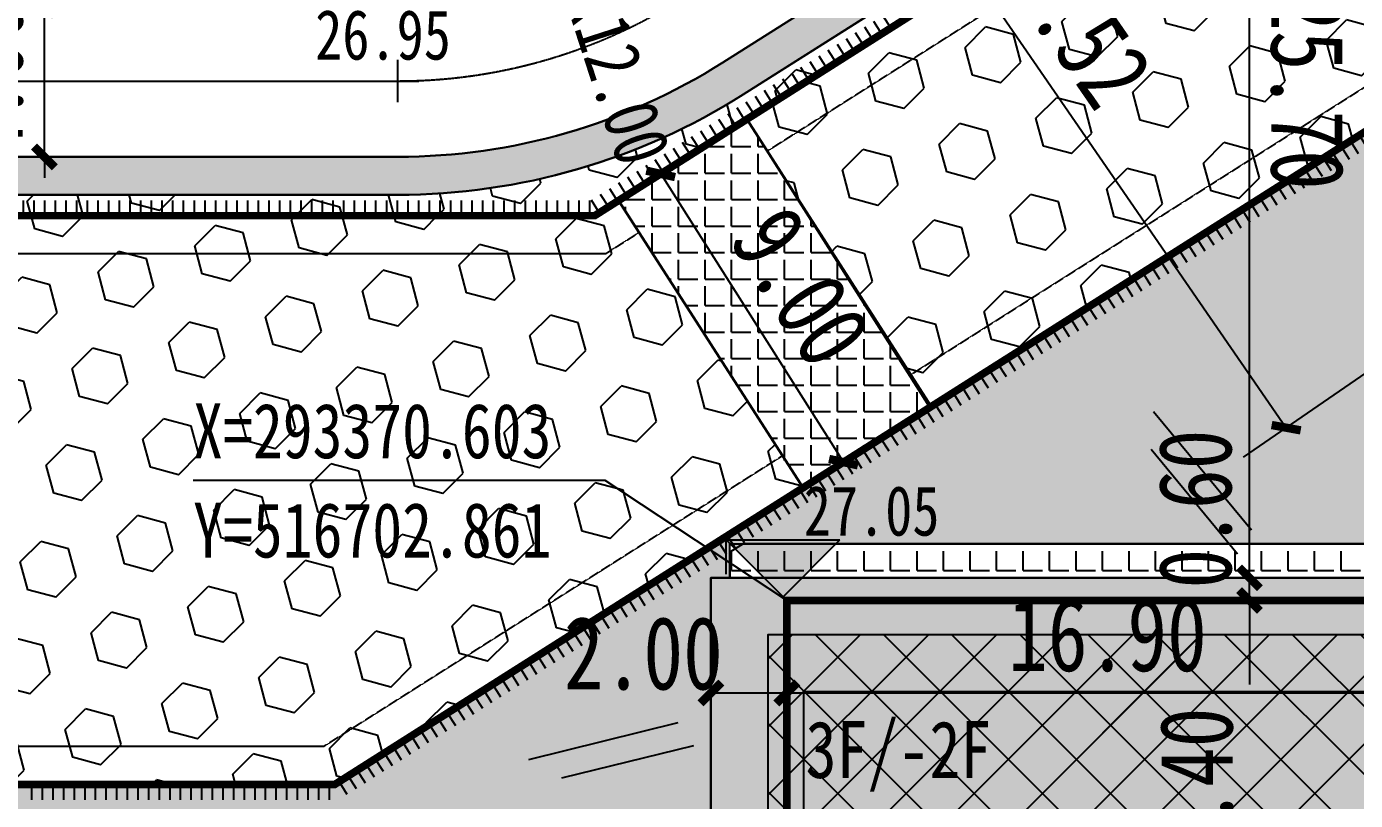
# Model space of a CAD drawing. Extents: x 1977 to 1034874806, y 3985 to 587211952.
# Drawn here: x 516682826 to 516717847, y 293365334 to 293385739 of the extents above; entities that cross this region are included whole.
import ezdxf

# ---------------------------------------------------------------- set-up
doc = ezdxf.new("R2010")
doc.units = 0
doc.header["$LTSCALE"] = 10
doc.header["$MEASUREMENT"] = 0
doc.linetypes.add('ACAD_ISO04W100', pattern=[30, 24, -3, 0, -3])
doc.linetypes.add('DASH', pattern=[0.35, 0.25, -0.1])
for name, color, linetype in [('01-标注_尺寸', 3, 'Continuous'), ('02-TEXT_房间', 7, 'Continuous'), ('05-填充_第4批规证建筑', 252, 'Continuous'), ('DIM_ELEV', 3, 'Continuous'), ('DIM_SYMB', 3, 'Continuous'), ('M-建筑 地下商业', 60, 'Continuous'), ('M-建筑 地下室轮廓', 120, 'DASH'), ('M-建筑 坐标', 3, 'Continuous'), ('M-建筑 轮廓_细线', 51, 'Continuous'), ('M-建筑 雨棚', 140, 'DASH'), ('M-建筑 首层轮廓', 4, 'Continuous'), ('M-绿化 填充 0.2屋顶', 97, 'Continuous'), ('M-绿化 填充 0.2覆土', 97, 'Continuous'), ('M-绿化 首层轮廓', 197, 'Continuous'), ('M-道路 边线', 2, 'Continuous'), ('PUB_TEXT', 7, 'Continuous'), ('SPACE', 7, 'Continuous'), ('SPACE_HATCH', 8, 'Continuous'), ('竖向', 3, 'Continuous'), ('透水铺装', 32, 'Continuous'), ('道路中心线', 1, 'Continuous')]:
    doc.layers.add(name, color=color, linetype=linetype)
doc.layers.add('M-场地 下沉小院', color=247, linetype='Continuous', lineweight=35)
doc.styles.get("Standard").update_dxf_attribs({"font": 'simhei.ttf', "width": 0.8})
doc.styles.add('黑体', font='simhei.ttf', dxfattribs={"width": 0.8})
doc.styles.add('黑体_T3', font='simhei.ttf', dxfattribs={"width": 0.8})
doc.dimstyles.new('_TCH_ARCH&&550', dxfattribs={"dimtxt": 1925, "dimasz": 550, "dimexe": 1375, "dimexo": 0, "dimgap": 550, "dimtad": 1, "dimlfac": 0.001, "dimzin": 0, "dimdsep": 46, "dimtxsty": '黑体_T3', "dimblk": 'ARCHTICK', "dimcen": 0.09, "dimclrt": 7, "dimazin": 2, "dimtfac": 1, "dimtix": 1, "dimtmove": 2, "dimatfit": 3, "dimfxl": 0, "dimtolj": 1, "dimtzin": 0, "dimarcsym": 0})
pattern_1 = [(45, (517055335.4, 293344865.8), (-933.2554, 933.2554), [762, -1524]), (165, (517055335.4, 293344865.8), (-341.595, -1274.8505), [762, -1524]), (105, (517055874.3, 293345404.6), (-1274.8505, -341.595), [762, -1524])]
pattern_2 = [(0, (0, 0), (0, 698.5), [508, -190.5]), (90, (0, 0), (-698.5, 4e-14), [508, -190.5])]

# ---------------------------------------------------------------- blocks, each defined once
blk = doc.blocks.new('A$C78841554')
at = {"layer": '05-填充_第4批规证建筑', "ltscale": 0.02}
h = blk.add_hatch(color=252, dxfattribs=at)
h.dxf.hatch_style = 1
h.paths.add_polyline_path([(516700861, 293371202), (516700861, 293353003), (516702461, 293353003), (516702461, 293348803), (516716261, 293348803), (516716261, 293347303), (516730261, 293347303), (516730261, 293357803), (516746361, 293357803), (516746361, 293361803), (516765261, 293361803), (516765261, 293377203), (516763861, 293377203), (516763861, 293385703), (516742861, 293385703), (516742861, 293384403), (516735861, 293384403), (516735861, 293375203), (516719761, 293375203), (516719761, 293371202)])
at = {"layer": 'M-绿化 填充 0.2屋顶'}
h = blk.add_hatch(dxfattribs=at)
h.set_pattern_fill('ANSI37', color=256, scale=800)
h.set_pattern_definition([(45, (517055335.4, 293344865.8), (-898.0256, 898.0256), []), (135, (517055335.4, 293344865.8), (-898.0256, -898.0256), [])])
h.paths.add_polyline_path([(516719761, 293367853), (516718261, 293367853), (516718261, 293369702), (516702361, 293369702), (516702361, 293354503), (516703761, 293354503), (516703761, 293350103), (516717761, 293350103), (516717761, 293348803), (516728761, 293348803), (516728761, 293356303), (516727411, 293356303), (516727411, 293357803), (516719761, 293357803), (516719761, 293356804), (516712261, 293356804), (516712261, 293363004), (516719761, 293363004)])
at = {"layer": 'M-建筑 轮廓_细线'}
blk.add_lwpolyline([(516700861, 293371202), (516700861, 293353003), (516702461, 293353003), (516702461, 293348803), (516716261, 293348803), (516716261, 293347303), (516730261, 293347303), (516730261, 293357803), (516746361, 293357803), (516746361, 293361803), (516765261, 293361803), (516765261, 293377203), (516763861, 293377203), (516763861, 293385703), (516742861, 293385703), (516742861, 293384403), (516735861, 293384403), (516735861, 293375203), (516719761, 293375203), (516719761, 293371202)], close=True, dxfattribs=at)
at = {"layer": 'M-建筑 首层轮廓', "const_width": 200}
blk.add_lwpolyline([(516702861, 293349203), (516729661, 293349203), (516729661, 293357803), (516746361, 293357803), (516746361, 293362403), (516763261, 293362403), (516763261, 293383803), (516736461, 293383803), (516736461, 293375203), (516719761, 293375203), (516719761, 293370603), (516702861, 293370603)], close=True, dxfattribs=at)
blk = doc.blocks.new('_ArchTick')
at = {"color": 0, "linetype": 'ByBlock', "const_width": 0.4}
blk.add_lwpolyline([(-0.5, -0.5), (0.5, 0.5)], dxfattribs=at)
blk = doc.blocks.new('*D229')
at = {"layer": '01-标注_尺寸', "color": 0, "lineweight": -2, "transparency": 16777216}
for p, q in [((516708461, 293400953), (516717850, 293404764)), ((516716576, 293404247), (516726446, 293379927)), ((516718331, 293376633), (516727720, 293380444))]:
    blk.add_line(p, q, dxfattribs=at)
at = {"layer": 'Defpoints', "color": 0, "transparency": 16777216}
for p in [(516708461, 293400953), (516726446, 293379927), (516718331, 293376633)]:
    blk.add_point(p, dxfattribs=at)
at = {"layer": '01-标注_尺寸', "color": 0, "lineweight": -2, "transparency": 16777216, "xscale": 550, "yscale": 550, "zscale": 550}
for p, rotation in [((516716576, 293404247), 112.0892482712103), ((516726446, 293379927), 292.0892482712103)]:
    blk.add_blockref('_ArchTick', p, dxfattribs=dict(at, rotation=rotation))
at = {"layer": '01-标注_尺寸', "color": 7, "transparency": 16777216, "insert": (516722912, 293392656), "char_height": 1925, "attachment_point": 5, "rotation": 292.0892, "style": '黑体_T3'}
blk.add_mtext('\\A1;26.25', dxfattribs=at)
blk = doc.blocks.new('*D230')
at = {"layer": '01-标注_尺寸', "color": 0, "lineweight": -2, "transparency": 16777216}
for p, q in [((516704361, 293396903), (516700989, 293394583)), ((516702122, 293395362), (516716022, 293375162)), ((516718261, 293376703), (516714889, 293374383))]:
    blk.add_line(p, q, dxfattribs=at)
at = {"layer": 'Defpoints', "color": 0, "transparency": 16777216}
for p in [(516704361, 293396903), (516718261, 293376703), (516716022, 293375162)]:
    blk.add_point(p, dxfattribs=at)
at = {"layer": '01-标注_尺寸', "color": 0, "lineweight": -2, "transparency": 16777216, "xscale": 550, "yscale": 550, "zscale": 550}
for p, rotation in [((516702122, 293395362), 124.5325905010804), ((516716022, 293375162), 304.5325905010804)]:
    blk.add_blockref('_ArchTick', p, dxfattribs=dict(at, rotation=rotation))
at = {"layer": '01-标注_尺寸', "color": 7, "transparency": 16777216, "insert": (516710318, 293386120), "char_height": 1925, "attachment_point": 5, "rotation": 304.5326, "style": '黑体_T3'}
blk.add_mtext('\\A1;24.52', dxfattribs=at)
blk = doc.blocks.new('*D231')
at = {"layer": '01-标注_尺寸', "color": 0, "lineweight": -2, "transparency": 16777216}
for p, q in [((516701808, 293383295), (516698375, 293381119)), ((516699537, 293381855), (516704355, 293374254)), ((516706627, 293375694), (516703194, 293373517))]:
    blk.add_line(p, q, dxfattribs=at)
at = {"layer": 'Defpoints', "color": 0, "transparency": 16777216}
for p in [(516701808, 293383295), (516706627, 293375694), (516704355, 293374254)]:
    blk.add_point(p, dxfattribs=at)
at = {"layer": '01-标注_尺寸', "color": 0, "lineweight": -2, "transparency": 16777216, "xscale": 550, "yscale": 550, "zscale": 550}
for p, rotation in [((516699537, 293381855), 122.370582390256), ((516704355, 293374254), 302.370582390256)]:
    blk.add_blockref('_ArchTick', p, dxfattribs=dict(at, rotation=rotation))
at = {"layer": '01-标注_尺寸', "color": 7, "transparency": 16777216, "insert": (516703233, 293378870), "char_height": 1925, "attachment_point": 5, "rotation": 302.3706, "style": '黑体_T3'}
blk.add_mtext('\\A1;9.00', dxfattribs=at)
blk = doc.blocks.new('*D275')
at = {"layer": '01-标注_尺寸', "color": 0, "lineweight": -2, "transparency": 16777216}
for p, q in [((516700861, 293365836), (516700861, 293369542)), ((516702861, 293365836), (516702861, 293369542)), ((516700861, 293368167), (516702861, 293368167))]:
    blk.add_line(p, q, dxfattribs=at)
at = {"layer": 'Defpoints', "color": 0, "transparency": 16777216}
for p in [(516702861, 293368167), (516700861, 293365836), (516702861, 293365836)]:
    blk.add_point(p, dxfattribs=at)
at = {"layer": '01-标注_尺寸', "color": 0, "lineweight": -2, "transparency": 16777216, "xscale": 550, "yscale": 550, "zscale": 550, "rotation": 180}
blk.add_blockref('_ArchTick', (516700861, 293368167), dxfattribs=at)
at = {"layer": '01-标注_尺寸', "color": 0, "lineweight": -2, "transparency": 16777216, "xscale": 550, "yscale": 550, "zscale": 550}
blk.add_blockref('_ArchTick', (516702861, 293368167), dxfattribs=at)
at = {"layer": '01-标注_尺寸', "color": 7, "transparency": 16777216, "insert": (516699081, 293369206), "char_height": 1925, "attachment_point": 5, "style": '黑体_T3'}
blk.add_mtext('\\A1;2.00', dxfattribs=at)
blk = doc.blocks.new('*D276')
at = {"layer": '01-标注_尺寸', "color": 0, "lineweight": -2, "transparency": 16777216}
for p, q in [((516702861, 293365836), (516702861, 293369542)), ((516719761, 293365836), (516719761, 293369542)), ((516702861, 293368167), (516719761, 293368167))]:
    blk.add_line(p, q, dxfattribs=at)
at = {"layer": 'Defpoints', "color": 0, "transparency": 16777216}
for p in [(516719761, 293368167), (516702861, 293365836), (516719761, 293365836)]:
    blk.add_point(p, dxfattribs=at)
at = {"layer": '01-标注_尺寸', "color": 0, "lineweight": -2, "transparency": 16777216, "xscale": 550, "yscale": 550, "zscale": 550, "rotation": 180}
blk.add_blockref('_ArchTick', (516702861, 293368167), dxfattribs=at)
at = {"layer": '01-标注_尺寸', "color": 0, "lineweight": -2, "transparency": 16777216, "xscale": 550, "yscale": 550, "zscale": 550}
blk.add_blockref('_ArchTick', (516719761, 293368167), dxfattribs=at)
at = {"layer": '01-标注_尺寸', "color": 7, "transparency": 16777216, "insert": (516711311, 293369690), "char_height": 1925, "attachment_point": 5, "style": '黑体_T3'}
blk.add_mtext('\\A1;16.90', dxfattribs=at)
blk = doc.blocks.new('*D281')
at = {"layer": '01-标注_尺寸', "color": 0, "lineweight": -2, "transparency": 16777216}
for p, q in [((516719761, 293370603), (516713681, 293370603)), ((516715056, 293370603), (516715056, 293368395)), ((516715056, 293349203), (516715056, 293361931)), ((516719761, 293349203), (516713681, 293349203))]:
    blk.add_line(p, q, dxfattribs=at)
at = {"layer": 'Defpoints', "color": 0, "transparency": 16777216}
for p in [(516715056, 293370603), (516719761, 293370603), (516719761, 293349203)]:
    blk.add_point(p, dxfattribs=at)
at = {"layer": '01-标注_尺寸', "color": 0, "lineweight": -2, "transparency": 16777216, "xscale": 550, "yscale": 550, "zscale": 550}
for p, rotation in [((516715056, 293370603), 90), ((516715056, 293349203), 270)]:
    blk.add_blockref('_ArchTick', p, dxfattribs=dict(at, rotation=rotation))
at = {"layer": '01-标注_尺寸', "color": 7, "transparency": 16777216, "insert": (516713662, 293365163), "char_height": 1925, "attachment_point": 5, "rotation": 90, "style": '黑体_T3'}
blk.add_mtext('\\A1;21.40', dxfattribs=at)
blk = doc.blocks.new('*D282')
at = {"layer": '01-标注_尺寸', "color": 0, "lineweight": -2, "transparency": 16777216}
for p, q in [((516715056, 293371202), (516715056, 293371752)), ((516719761, 293371202), (516713681, 293371202)), ((516715056, 293370603), (516715056, 293371202)), ((516719761, 293370603), (516713681, 293370603)), ((516715056, 293370603), (516715056, 293370053))]:
    blk.add_line(p, q, dxfattribs=at)
at = {"layer": 'Defpoints', "color": 0, "transparency": 16777216}
for p in [(516715056, 293371202), (516719761, 293371202), (516719761, 293370603)]:
    blk.add_point(p, dxfattribs=at)
at = {"layer": '01-标注_尺寸', "color": 0, "lineweight": -2, "transparency": 16777216, "xscale": 550, "yscale": 550, "zscale": 550}
for p, rotation in [((516715056, 293371202), 270), ((516715056, 293370603), 90)]:
    blk.add_blockref('_ArchTick', p, dxfattribs=dict(at, rotation=rotation))
at = {"layer": '01-标注_尺寸', "color": 7, "transparency": 16777216, "insert": (516713631, 293373017), "char_height": 1925, "attachment_point": 5, "rotation": 90, "style": '黑体_T3'}
blk.add_mtext('\\A1;0.60', dxfattribs=at)
blk = doc.blocks.new('*D330')
at = {"layer": '01-标注_尺寸', "color": 0, "lineweight": -2, "transparency": 16777216}
for p, q in [((516683295, 293386304), (516683295, 293386854)), ((516679799, 293386304), (516684670, 293386304)), ((516683295, 293382304), (516683295, 293386304)), ((516679799, 293382304), (516684670, 293382304)), ((516683295, 293382304), (516683295, 293381754))]:
    blk.add_line(p, q, dxfattribs=at)
at = {"layer": 'Defpoints', "color": 0, "transparency": 16777216}
for p in [(516679799, 293386304), (516683295, 293386304), (516679799, 293382304)]:
    blk.add_point(p, dxfattribs=at)
at = {"layer": '01-标注_尺寸', "color": 0, "lineweight": -2, "transparency": 16777216, "xscale": 550, "yscale": 550, "zscale": 550}
for p, rotation in [((516683295, 293386304), 270), ((516683295, 293382304), 90)]:
    blk.add_blockref('_ArchTick', p, dxfattribs=dict(at, rotation=rotation))
at = {"layer": '01-标注_尺寸', "color": 7, "transparency": 16777216, "insert": (516681772, 293384304), "char_height": 1925, "attachment_point": 5, "rotation": 90, "style": '黑体_T3'}
blk.add_mtext('\\A1;4.00', dxfattribs=at)
blk = doc.blocks.new('*D343')
at = {"layer": '01-标注_尺寸', "color": 0, "lineweight": -2, "transparency": 16777216}
for p, q in [((516704670, 293396903), (516716425, 293396907)), ((516715056, 293371205), (516715050, 293396906)), ((516704676, 293371202), (516716431, 293371206))]:
    blk.add_line(p, q, dxfattribs=at)
at = {"layer": 'Defpoints', "color": 0, "transparency": 16777216}
for p in [(516704670, 293396903), (516715050, 293396906), (516704676, 293371202)]:
    blk.add_point(p, dxfattribs=at)
at = {"layer": '01-标注_尺寸', "color": 0, "lineweight": -2, "transparency": 16777216, "xscale": 550, "yscale": 550, "zscale": 550}
for p, rotation in [((516715050, 293396906), 90.01507957941453), ((516715056, 293371205), 270.0150795794145)]:
    blk.add_blockref('_ArchTick', p, dxfattribs=dict(at, rotation=rotation))
at = {"layer": '01-标注_尺寸', "color": 7, "transparency": 16777216, "insert": (516716576, 293384056), "char_height": 1925, "attachment_point": 5, "rotation": 270.0151, "style": '黑体_T3'}
blk.add_mtext('\\A1;25.70', dxfattribs=at)
blk = doc.blocks.new('$LinePat$饰面砖')
at = {"color": 0}
for p, q in [((35, 0), (35, -100)), ((0, -100), (70, -100))]:
    blk.add_line(p, q, dxfattribs=at)

msp = doc.modelspace()

# ---------------------------------------------------------------- hatches: boundary and pattern name
at = {"layer": 'DIM_ELEV'}
msp.add_hatch(color=256, dxfattribs=at).paths.add_polyline_path([(516702760.981, 293370703.576), (516701260.981, 293372203.576), (516704260.981, 293372203.576)])
at = {"layer": 'DIM_SYMB'}
for points in [[(516712528.176, 293375582.862), (516713482.838, 293374425.875), (516713637.103, 293374553.163)], [(516712463.226, 293374590.69), (516713417.889, 293373433.703), (516713572.154, 293373560.991)], [(516696057.284, 293366406.003), (516697513.574, 293366765.476), (516697465.644, 293366959.648)], [(516696923.473, 293365917.801), (516698379.762, 293366277.275), (516698331.832, 293366471.447)]]:
    msp.add_hatch(color=256, dxfattribs=at).paths.add_polyline_path(points)
at = {"layer": 'M-绿化 填充 0.2屋顶'}
h = msp.add_hatch(dxfattribs=at)
h.set_pattern_fill('ANSI37', color=256, scale=800)
h.set_pattern_definition([(45, (517055335.4, 293344865.8), (-898.0256, 898.0256), []), (135, (517055335.4, 293344865.8), (-898.0256, -898.0256), [])])
h.paths.add_polyline_path([(516719761.067, 293367853.482), (516718261.068, 293367853.482), (516718261.067, 293369702.482), (516702361.067, 293369702.482), (516702361.067, 293354503.482), (516703761.067, 293354503.482), (516703761.067, 293350103.482), (516717761.067, 293350103.482), (516717761.067, 293348803.482), (516728761.067, 293348803.482), (516728761.067, 293356303.477), (516727411.071, 293356303.474), (516727411.071, 293357803.482), (516719761.067, 293357803.482), (516719761.067, 293356803.578), (516712260.97, 293356803.578), (516712260.97, 293363003.578), (516719761.067, 293363003.578)])
at = {"layer": 'M-绿化 填充 0.2覆土'}
h = msp.add_hatch(dxfattribs=at)
h.set_pattern_fill('HEX', color=256, scale=800, angle=45)
h.set_pattern_definition(pattern_1)
edge = h.paths.add_edge_path()
edge.add_line((516669665.253, 293351153.503), (516658291.333, 293351153.503))
edge.add_line((516658291.333, 293351153.503), (516651805.425, 293355992.653))
edge.add_arc((516640187.722, 293368403.692), 17000.144, 298.7364076, 313.1090007, ccw=False)
edge.add_line((516648361.065, 293353497.272), (516648361.065, 293345503.576))
edge.add_line((516648361.065, 293345503.576), (516636111.064, 293345503.576))
edge.add_line((516636111.064, 293345503.576), (516636111.061, 293334903.576))
edge.add_line((516636111.061, 293334903.576), (516651060.981, 293334903.576))
edge.add_line((516651060.981, 293334903.576), (516651060.981, 293339503.576))
edge.add_line((516651060.981, 293339503.576), (516667760.985, 293339503.576))
edge.add_line((516667760.985, 293339503.576), (516667760.981, 293348103.576))
edge.add_line((516667760.981, 293348103.576), (516668660.996, 293348103.576))
edge.add_line((516668660.996, 293348103.576), (516668660.939, 293348501.731))
edge.add_line((516668660.939, 293348501.731), (516682660.987, 293348503.754))
edge.add_line((516682660.987, 293348503.754), (516682660.981, 293348103.576))
edge.add_line((516682660.981, 293348103.576), (516697560.981, 293348103.576))
edge.add_line((516697560.981, 293348103.576), (516697560.981, 293347218.48))
edge.add_line((516697560.981, 293347218.48), (516697991.653, 293347218.48))
edge.add_line((516697991.653, 293347218.48), (516701361.065, 293348725.848))
edge.add_line((516701361.065, 293348725.848), (516701361.065, 293353003.482))
edge.add_line((516701361.065, 293353003.482), (516700861.067, 293353003.482))
edge.add_line((516700861.067, 293353003.482), (516700861.067, 293371202.482))
edge.add_line((516700861.067, 293371202.482), (516701361.065, 293371202.482))
edge.add_line((516701361.065, 293371202.482), (516701361.065, 293372103.48))
edge.add_line((516701361.065, 293372103.48), (516718261.065, 293372103.48))
edge.add_line((516718261.065, 293372103.48), (516718261.065, 293376703.48))
edge.add_line((516718261.065, 293376703.48), (516725761.065, 293376703.48))
edge.add_line((516725761.065, 293376703.48), (516725761.065, 293379703.48))
edge.add_line((516725761.065, 293379703.48), (516730561.065, 293379703.48))
edge.add_line((516730561.065, 293379703.48), (516730561.065, 293376703.48))
edge.add_line((516730561.065, 293376703.48), (516734961.065, 293376703.48))
edge.add_line((516734961.065, 293376703.48), (516734961.065, 293385303.48))
edge.add_line((516734961.065, 293385303.48), (516742861.067, 293385303.48))
edge.add_line((516742861.067, 293385303.48), (516742861.067, 293385703.302))
edge.add_line((516742861.067, 293385703.302), (516763861.064, 293385703.485))
edge.add_line((516763861.064, 293385703.485), (516763861.067, 293385303.48))
edge.add_line((516763861.067, 293385303.48), (516764761.065, 293385303.48))
edge.add_line((516764761.065, 293385303.48), (516764761.065, 293384403.574))
edge.add_line((516764761.065, 293384403.574), (516767360.981, 293384403.574))
edge.add_line((516767360.981, 293384403.574), (516767360.982, 293392103.576))
edge.add_line((516767360.982, 293392103.576), (516768611.065, 293392103.576))
edge.add_line((516768611.065, 293392103.576), (516768611.065, 293412153.48))
edge.add_line((516768611.065, 293412153.48), (516776407.929, 293412153.48))
edge.add_line((516776407.929, 293412153.48), (516776407.929, 293416103.48))
edge.add_line((516776407.929, 293416103.48), (516778076.351, 293416103.48))
edge.add_line((516778076.351, 293416103.48), (516777666.349, 293416864.851))
edge.add_line((516777666.349, 293416864.851), (516769436.979, 293413677.258))
edge.add_line((516769436.979, 293413677.258), (516761174.913, 293402253.48))
edge.add_line((516761174.913, 293402253.48), (516751641.715, 293402253.576))
edge.add_line((516751641.715, 293402253.576), (516739243.123, 293392653.48))
edge.add_line((516739243.123, 293392653.48), (516727491.652, 293392653.576))
edge.add_line((516727491.652, 293392653.576), (516720214.317, 293384306.867))
edge.add_line((516720214.317, 293384306.867), (516690945.652, 293365753.48))
edge.add_line((516690945.652, 293365753.48), (516669665.253, 293365753.552))
edge.add_line((516669665.253, 293365753.552), (516669665.253, 293351153.503))
h = msp.add_hatch(dxfattribs=at)
h.set_pattern_fill('HEX', color=256, scale=800, angle=45)
h.set_pattern_definition(pattern_1)
edge = h.paths.add_edge_path()
edge.add_line((516659287.169, 293354153.503), (516662665.031, 293354153.503))
edge.add_line((516662665.031, 293354153.503), (516662665.31, 293370722.343))
edge.add_line((516662665.31, 293370722.343), (516670482.683, 293380753.48))
edge.add_line((516670482.683, 293380753.48), (516697798.876, 293380753.48))
edge.add_line((516697798.876, 293380753.48), (516713400.009, 293390643.028))
edge.add_line((516713400.009, 293390643.028), (516729104.134, 293408653.48))
edge.add_line((516729104.134, 293408653.48), (516717148.523, 293408653.492))
edge.add_line((516717148.523, 293408653.492), (516717148.517, 293403084.404))
edge.add_arc((516700148.025, 293403084.421), 17000.492, 302.3714988, 359.9999427, ccw=False)
edge.add_line((516709250.203, 293388725.901), (516701708.667, 293383945.327))
edge.add_arc((516692606.982, 293398303.577), 17000, 270.0000004, 302.3705832, ccw=False)
edge.add_line((516692606.982, 293381303.576), (516671393.912, 293381303.576))
edge.add_arc((516671393.912, 293370303.576), 11000, 90, 157.0700306)
edge.add_line((516661263.113, 293374589.239), (516655844.499, 293361780.279))
edge.add_arc((516640187.81, 293368403.576), 17000, 323.2733027, 337.0700306, ccw=False)
edge.add_line((516653813.26, 293358237.599), (516659287.169, 293354153.503))
h = msp.add_hatch(dxfattribs=at)
h.set_pattern_fill('HEX', color=256, scale=800, angle=45)
h.set_pattern_definition([(45, (516704577.6, 293378474.5), (-933.255, 933.255), [762, -1524]), (165, (516704577.6, 293378474.5), (-341.595, -1274.85), [762, -1524]), (105, (516705116.4, 293379013.3), (-1274.85, -341.595), [762, -1524])])
h.paths.add_polyline_path([(516706626.809, 293375693.756), (516720213.942, 293384306.63), (516724863.098, 293389638.723), (516717853.527, 293395750.594), (516713400.45, 293390643.457), (516701808.27, 293383295.182)])
h = msp.add_hatch(dxfattribs=at)
h.set_pattern_fill('HEX', color=256, scale=800, angle=45)
h.set_pattern_definition([(45, (517055335.4, 293344865.8), (-933.2554, 933.2554), [762, -1524]), (165, (517055335.4, 293344865.8), (-341.595, -1274.8505), [762, -1524]), (105, (517055874.3, 293345404.6), (-1274.8505, -341.595), [762, -1524])])
h.paths.add_polyline_path([(516698429.807, 293381153.576), (516697798.792, 293380753.576), (516670482.842, 293380753.576), (516662665.226, 293370722.235), (516662665.226, 293365753.576), (516690945.919, 293365753.576), (516701220.839, 293372266.902), (516703289.984, 293373578.544)])
at = {"layer": 'SPACE_HATCH'}
h = msp.add_hatch(dxfattribs=at)
h.set_pattern_fill('ANGLE', color=256, scale=200, style=0)
h.set_pattern_definition(pattern_2)
h.paths.add_polyline_path([(516671393.913, 293381303.576), (516692606.982, 293381303.576, 0.142190125), (516701708.667, 293383945.326), (516706485.142, 293386973.131), (516705949.749, 293387817.733), (516701173.274, 293384789.929, -0.142190125), (516692606.982, 293382303.576), (516671393.913, 293382303.576, 0.301299114), (516660342.132, 293374978.845), (516654923.518, 293362169.884, -0.159957261), (516648360.932, 293354648.574), (516648361.065, 293353497.272, 0.168839755), (516655844.499, 293361780.278), (516661263.113, 293374589.239, -0.301299114)])
h = msp.add_hatch(dxfattribs=at)
h.set_pattern_fill('ANGLE', color=256, scale=200, style=0)
h.set_pattern_definition(pattern_2)
h.paths.add_polyline_path([(516706626.81, 293375693.755), (516701808.27, 293383295.182), (516698441.747, 293381134.969), (516703289.984, 293373578.544)])
h = msp.add_hatch(dxfattribs=at)
h.set_pattern_fill('ANGLE', color=256, scale=200, style=0)
h.set_pattern_definition(pattern_2)
h.paths.add_polyline_path([(516725761.065, 293376703.48), (516718261.065, 293376703.48), (516718261.065, 293372103.48), (516701710.13, 293372103.48), (516701361.065, 293371882.208), (516701361.065, 293371202.482), (516719761.065, 293371202.482), (516719761.065, 293375203.482), (516725761.065, 293375203.482)])

# ---------------------------------------------------------------- linework, layer by layer
at = {"layer": '01-标注_尺寸', "color": 221}
msp.add_lwpolyline([(516698139.502, 293381161.873, 0, 0, 0), (516696630.654, 293385836.818, 363, 0, 0), (516696292.788, 293386883.645, 0, 0, 0)], format="xyseb", dxfattribs=at)
at = {"layer": 'DIM_ELEV'}
for p, q in [((516702760.981, 293370703.576), (516701260.981, 293372203.576)), ((516701260.981, 293372203.576), (516704260.981, 293372203.576)), ((516702760.981, 293370703.576), (516704260.981, 293372203.576))]:
    msp.add_line(p, q, dxfattribs=at)
at = {"layer": 'DIM_SYMB'}
for points in [[(516715104.612, 293372460.392), (516712528.176, 293375582.862)], [(516714741.323, 293371829.789), (516712463.226, 293374590.69)], [(516699987.509, 293367376.147), (516696057.284, 293366406.003)], [(516700398.594, 293366775.607), (516696923.473, 293365917.801)]]:
    msp.add_lwpolyline(points, dxfattribs=at)
at = {"layer": 'M-场地 下沉小院', "linetype": 'Continuous', "lineweight": 40, "flags": 128}
msp.add_lwpolyline([(516662665.226, 293365753.481), (516690945.653, 293365753.481), (516720213.792, 293384306.535), (516727491.762, 293392653.481), (516739243.124, 293392653.481), (516751641.357, 293402253.481), (516761174.914, 293402253.481), (516769490.615, 293413751.745), (516791181.88, 293422153.695)], dxfattribs=at)
at = {"layer": 'M-场地 下沉小院'}
for points in [[(516706668.824, 293375720.389), (516701808.27, 293383295.182)], [(516698429.807, 293381153.576), (516703290.361, 293373578.783)], [(516670482.842, 293380753.576), (516697801.467, 293380755.272)], [(516690945.768, 293365753.481), (516703290.361, 293373578.783)]]:
    msp.add_lwpolyline(points, dxfattribs=at)
at = {"layer": 'M-建筑 地下商业', "linetype": 'DASH'}
msp.add_lwpolyline([(516703311.105, 293362803.505), (516703311.105, 293368203.505), (516720161.105, 293368203.505), (516720161.105, 293374903.506), (516737511.104, 293374903.506), (516737511.104, 293376403.506), (516745961.139, 293376403.506), (516745961.139, 293381230.848)], dxfattribs=at)
at = {"layer": 'M-建筑 地下室轮廓', "color": 5, "ltscale": 1.25, "const_width": 200, "flags": 128}
msp.add_lwpolyline([(516695611.065, 293343053.562), (516695611.065, 293343053.562), (516695611.065, 293347218.48), (516697991.653, 293347218.48), (516703322.83, 293349603.48), (516737661.065, 293349603.48), (516737661.065, 293356203.48), (516746061.065, 293356203.48), (516746061.065, 293362853.48), (516762811.065, 293362853.48), (516762811.065, 293365103.48, 0.415942314), (516771261.065, 293373503.386), (516771261.065, 293384403.48), (516804861.065, 293384403.48), (516804861.065, 293414203.48), (516779099.513, 293414203.48), (516777666.349, 293416864.851), (516769436.979, 293413677.258), (516761175.148, 293402253.48), (516751641.591, 293402253.48), (516739243.358, 293392653.48), (516727491.996, 293392653.48), (516720214.026, 293384306.534), (516690945.887, 293365753.48), (516662665.31, 293365753.48), (516662665.31, 293370722.139), (516670482.926, 293380753.48), (516697798.876, 293380753.48), (516713400.533, 293390643.36), (516729104.134, 293408653.48), (516732261.065, 293408653.48), (516732261.065, 293416903.48), (516736801.341, 293416903.48), (516739988.1, 293410986.391)], format="xyb", dxfattribs=at)
at = {"layer": 'M-建筑 坐标'}
for p, q in [((516698073.209, 293373770.76), (516687215.884, 293373770.76)), ((516702861.065, 293370603.48), (516698073.209, 293373770.76))]:
    msp.add_line(p, q, dxfattribs=at)
at = {"layer": 'M-建筑 雨棚'}
for points in [[(516717853.54, 293395750.577), (516718607.285, 293395093.367), (516714058.776, 293389876.781), (516702348.472, 293382453.319), (516701808.27, 293383295.182)], [(516706668.824, 293375720.388), (516706128.779, 293376562.007), (516719555.612, 293385073.303), (516724109.377, 293390295.917), (516724863.089, 293389638.728)], [(516703290.361, 293373578.783), (516702750.299, 293374420.427), (516690655.517, 293366753.481), (516663665.226, 293366753.481), (516663665.226, 293370459.932), (516670907.965, 293379753.606), (516698091.743, 293379755.29), (516698969.869, 293380311.932), (516698429.807, 293381153.576)]]:
    msp.add_lwpolyline(points, dxfattribs=at)
at = {"layer": 'M-绿化 首层轮廓'}
msp.add_line((516701260.981, 293371303.47), (516701260.982, 293372203.576), dxfattribs=at)
msp.add_lwpolyline([(516659287.169, 293354153.503), (516662665.031, 293354153.503), (516662665.31, 293370722.343), (516670482.683, 293380753.48), (516697798.876, 293380753.48), (516713400.009, 293390643.028), (516729104.134, 293408653.48), (516717148.523, 293408653.492), (516717148.517, 293403084.404, -0.256888656), (516709250.203, 293388725.901), (516701708.667, 293383945.327, -0.142190122), (516692606.982, 293381303.576), (516671393.912, 293381303.576, 0.301299114), (516661263.113, 293374589.239), (516655844.499, 293361780.279, -0.060272409), (516653813.26, 293358237.599), (516659287.169, 293354153.503)], format="xyb", dxfattribs=at)
for points in [[(516751641.715, 293402253.576), (516739243.123, 293392653.48), (516727491.652, 293392653.576), (516720214.317, 293384306.867), (516690945.652, 293365753.48), (516669665.253, 293365753.552)], [(516701808.27, 293383295.182), (516706626.809, 293375693.756), (516720213.942, 293384306.63), (516724863.098, 293389638.723), (516717853.527, 293395750.594), (516713400.45, 293390643.457), (516701808.27, 293383295.182)], [(516700861.067, 293353003.482), (516700861.067, 293371202.482), (516701361.065, 293371202.482), (516701361.065, 293372103.48), (516718261.065, 293372103.48), (516718261.065, 293376703.48), (516725761.065, 293376703.48), (516725761.065, 293379703.48), (516730561.065, 293379703.48), (516730561.065, 293376703.48), (516734961.065, 293376703.48), (516734961.065, 293385303.48), (516742861.067, 293385303.48), (516742861.067, 293385703.302), (516763861.064, 293385703.485)], [(516697798.792, 293380753.576), (516670482.842, 293380753.576), (516662665.226, 293370722.235), (516662665.226, 293365753.576), (516690945.919, 293365753.576), (516703289.984, 293373578.544), (516698429.807, 293381153.576)]]:
    msp.add_lwpolyline(points, dxfattribs=at)
msp.add_lwpolyline([(516719761.067, 293367853.482), (516718261.068, 293367853.482), (516718261.067, 293369702.482), (516702361.067, 293369702.482), (516702361.067, 293354503.482), (516703761.067, 293354503.482), (516703761.067, 293350103.482), (516717761.067, 293350103.482), (516717761.067, 293348803.482), (516728761.067, 293348803.482), (516728761.067, 293356303.477), (516727411.071, 293356303.474), (516727411.071, 293357803.482), (516719761.067, 293357803.482), (516719761.067, 293356803.578), (516712260.97, 293356803.578), (516712260.97, 293363003.578), (516719761.067, 293363003.578)], close=True, dxfattribs=at)
at = {"layer": 'M-道路 边线'}
for p, q in [((516701173.273, 293384789.93), (516708714.809, 293389570.504)), ((516671393.912, 293382303.576), (516692606.982, 293382303.576))]:
    msp.add_line(p, q, dxfattribs=at)
msp.add_arc((516692606.982, 293398303.576), 16000, 270, 302.3705829, dxfattribs=at)
at = {"layer": 'SPACE'}
msp.add_lwpolyline([(516725761.065, 293376703.48), (516718261.065, 293376703.48), (516718261.065, 293372103.48), (516701710.13, 293372103.48), (516701361.065, 293371882.208), (516701361.065, 293371202.482), (516719761.065, 293371202.482), (516719761.065, 293375203.482), (516725761.065, 293375203.482)], close=True, dxfattribs=at)
at = {"layer": '竖向'}
for p, q in [((516692606.982, 293383746.701), (516692606.982, 293384860.451)), ((516692050.107, 293384303.576), (516693163.857, 293384303.576))]:
    msp.add_line(p, q, dxfattribs=at)
at = {"layer": '透水铺装', "ltscale": 0.5}
msp.add_lwpolyline([(516671393.913, 293381303.576), (516692606.982, 293381303.576, 0.142190125), (516701708.667, 293383945.326), (516706485.142, 293386973.131), (516705949.749, 293387817.733), (516701173.274, 293384789.929, -0.142190125), (516692606.982, 293382303.576), (516671393.913, 293382303.576, 0.301299114), (516660342.132, 293374978.845), (516654923.518, 293362169.884, -0.159957261), (516648360.932, 293354648.574), (516648361.065, 293353497.272, 0.168839755), (516655844.499, 293361780.278), (516661263.113, 293374589.239, -0.301299114)], format="xyb", close=True, dxfattribs=at)
at = {"layer": '透水铺装', "ltscale": 0.02}
msp.add_lwpolyline([(516706626.81, 293375693.755), (516701808.27, 293383295.182), (516698441.747, 293381134.969), (516703289.984, 293373578.544), (516706626.809, 293375693.756)], dxfattribs=at)
msp.add_lwpolyline([(516725761.065, 293376703.48), (516718261.065, 293376703.48), (516718261.065, 293372103.48), (516701710.13, 293372103.48), (516701361.065, 293371882.208), (516701361.065, 293371202.482), (516719761.065, 293371202.482), (516719761.065, 293375203.482), (516725761.065, 293375203.482)], close=True, dxfattribs=at)
at = {"layer": '道路中心线', "linetype": 'ACAD_ISO04W100', "ltscale": 0.04}
msp.add_line((516671393.912, 293384303.576), (516692606.982, 293384303.576), dxfattribs=at)
msp.add_arc((516692606.982, 293398303.576), 14000, 270, 302.3705829, dxfattribs=at)

# ---------------------------------------------------------------- block references
at = {"yscale": 4, "zscale": 4}
for p, xscale, rotation in [((516704785.4, 293385655.978), 4.059819866549994, 32.37058359803617), ((516705025.425, 293385808.13), 4.059819866549994, 32.37058359803617), ((516705265.451, 293385960.282), 4.059819866549994, 32.37058359803617), ((516704305.349, 293385351.674), 4.059819866549994, 32.37058359803617), ((516704545.374, 293385503.826), 4.059819866549994, 32.37058359803617), ((516703825.298, 293385047.37), 4.059819866549994, 32.37058359803617), ((516704065.323, 293385199.522), 4.059819866549994, 32.37058359803617), ((516703105.221, 293384590.914), 4.059819866549994, 32.37058359803617), ((516703345.247, 293384743.066), 4.059819866549994, 32.37058359803617), ((516703585.272, 293384895.218), 4.059819866549994, 32.37058359803617), ((516702625.17, 293384286.61), 4.059819866549994, 32.37058359803617), ((516702865.196, 293384438.762), 4.059819866549994, 32.37058359803617), ((516702145.119, 293383982.305), 4.059819866549994, 32.37058359803617), ((516702385.145, 293384134.458), 4.059819866549994, 32.37058359803617), ((516701425.043, 293383525.849), 4.059819866549994, 32.37058359803617), ((516701665.068, 293383678.001), 4.059819866549994, 32.37058359803617), ((516701905.094, 293383830.153), 4.059819866549994, 32.37058359803617), ((516700944.992, 293383221.545), 4.059819866549994, 32.37058359803617), ((516701185.017, 293383373.697), 4.059819866549994, 32.37058359803617), ((516700464.941, 293382917.241), 4.059819866549994, 32.37058359803617), ((516700704.966, 293383069.393), 4.059819866549994, 32.37058359803617), ((516699984.89, 293382612.937), 4.059819866549994, 32.37058359803617), ((516700224.915, 293382765.089), 4.059819866549994, 32.37058359803617), ((516717810.504, 293382309.497), 4.02470594450487, 212.3705830392369), ((516718048.454, 293382460.333), 4.02470594450487, 212.3705830392369), ((516718286.403, 293382611.169), 4.02470594450487, 212.3705830392369), ((516699264.813, 293382156.481), 4.059819866549994, 32.37058359803617), ((516699504.839, 293382308.633), 4.059819866549994, 32.37058359803617), ((516699744.864, 293382460.785), 4.059819866549994, 32.37058359803617), ((516717334.605, 293382007.825), 4.02470594450487, 212.3705830392369), ((516717572.555, 293382158.661), 4.02470594450487, 212.3705830392369), ((516698784.762, 293381852.177), 4.059819866549994, 32.37058359803617), ((516699024.788, 293382004.329), 4.059819866549994, 32.37058359803617), ((516716858.706, 293381706.152), 4.02470594450487, 212.3705830392369), ((516717096.656, 293381856.988), 4.02470594450487, 212.3705830392369), ((516698304.711, 293381547.873), 4.059819866549994, 32.37058359803617), ((516698544.737, 293381700.025), 4.059819866549994, 32.37058359803617), ((516716144.858, 293381253.644), 4.02470594450487, 212.3705830392369), ((516716382.807, 293381404.48), 4.02470594450487, 212.3705830392369), ((516716620.757, 293381555.316), 4.02470594450487, 212.3705830392369), ((516697584.635, 293381091.417), 4.059819866549994, 32.37058359803617), ((516697824.66, 293381243.569), 4.059819866549994, 32.37058359803617), ((516698064.686, 293381395.721), 4.059819866549994, 32.37058359803617), ((516715668.959, 293380951.972), 4.02470594450487, 212.3705830392369), ((516715906.908, 293381102.808), 4.02470594450487, 212.3705830392369), ((516682591.975, 293381153.576), 4.022967589586227, 9.75171569288381e-09), ((516682873.582, 293381153.576), 4.022967589586227, 9.75171569288381e-09), ((516683155.19, 293381153.576), 4.022967589586227, 9.75171569288381e-09), ((516683436.798, 293381153.576), 4.022967589586227, 9.75171569288381e-09), ((516683718.406, 293381153.576), 4.022967589586227, 9.75171569288381e-09), ((516684000.013, 293381153.576), 4.022967589586227, 9.75171569288381e-09), ((516684281.621, 293381153.576), 4.022967589586227, 9.75171569288381e-09), ((516684563.229, 293381153.576), 4.022967589586227, 9.75171569288381e-09), ((516684844.837, 293381153.576), 4.022967589586227, 9.75171569288381e-09), ((516685126.444, 293381153.576), 4.022967589586227, 9.75171569288381e-09), ((516685408.052, 293381153.576), 4.022967589586227, 9.75171569288381e-09), ((516685689.66, 293381153.576), 4.022967589586227, 9.75171569288381e-09), ((516685971.267, 293381153.576), 4.022967589586227, 9.75171569288381e-09), ((516686252.875, 293381153.576), 4.022967589586227, 9.75171569288381e-09), ((516686534.483, 293381153.576), 4.022967589586227, 9.75171569288381e-09), ((516686816.091, 293381153.576), 4.022967589586227, 9.75171569288381e-09), ((516687097.698, 293381153.576), 4.022967589586227, 9.75171569288381e-09), ((516687379.306, 293381153.576), 4.022967589586227, 9.75171569288381e-09), ((516687660.914, 293381153.576), 4.022967589586227, 9.75171569288381e-09), ((516687942.522, 293381153.576), 4.022967589586227, 9.75171569288381e-09), ((516688224.129, 293381153.576), 4.022967589586227, 9.75171569288381e-09), ((516688505.737, 293381153.576), 4.022967589586227, 9.75171569288381e-09), ((516688787.345, 293381153.576), 4.022967589586227, 9.75171569288381e-09), ((516689068.952, 293381153.576), 4.022967589586227, 9.75171569288381e-09), ((516689350.56, 293381153.576), 4.022967589586227, 9.75171569288381e-09), ((516689632.168, 293381153.576), 4.022967589586227, 9.75171569288381e-09), ((516689913.776, 293381153.576), 4.022967589586227, 9.75171569288381e-09), ((516690195.383, 293381153.576), 4.022967589586227, 9.75171569288381e-09), ((516690476.991, 293381153.576), 4.022967589586227, 9.75171569288381e-09), ((516690758.599, 293381153.576), 4.022967589586227, 9.75171569288381e-09), ((516691040.207, 293381153.576), 4.022967589586227, 9.75171569288381e-09), ((516691321.814, 293381153.576), 4.022967589586227, 9.75171569288381e-09), ((516691603.422, 293381153.576), 4.022967589586227, 9.75171569288381e-09), ((516691885.03, 293381153.576), 4.022967589586227, 9.75171569288381e-09), ((516692166.638, 293381153.576), 4.022967589586227, 9.75171569288381e-09), ((516692448.245, 293381153.576), 4.022967589586227, 9.75171569288381e-09), ((516692729.853, 293381153.576), 4.022967589586227, 9.75171569288381e-09), ((516693011.461, 293381153.576), 4.022967589586227, 9.75171569288381e-09), ((516693293.068, 293381153.576), 4.022967589586227, 9.75171569288381e-09), ((516693574.676, 293381153.576), 4.022967589586227, 9.75171569288381e-09), ((516693856.284, 293381153.576), 4.022967589586227, 9.75171569288381e-09), ((516694137.892, 293381153.576), 4.022967589586227, 9.75171569288381e-09), ((516694419.499, 293381153.576), 4.022967589586227, 9.75171569288381e-09), ((516694701.107, 293381153.576), 4.022967589586227, 9.75171569288381e-09), ((516694982.715, 293381153.576), 4.022967589586227, 9.75171569288381e-09), ((516695264.323, 293381153.576), 4.022967589586227, 9.75171569288381e-09), ((516695545.93, 293381153.576), 4.022967589586227, 9.75171569288381e-09), ((516695827.538, 293381153.576), 4.022967589586227, 9.75171569288381e-09), ((516696109.146, 293381153.576), 4.022967589586227, 9.75171569288381e-09), ((516696390.753, 293381153.576), 4.022967589586227, 9.75171569288381e-09), ((516696672.361, 293381153.576), 4.022967589586227, 9.75171569288381e-09), ((516696953.969, 293381153.576), 4.022967589586227, 9.75171569288381e-09), ((516697235.577, 293381153.576), 4.022967589586227, 9.75171569288381e-09), ((516697517.184, 293381153.576), 4.022967589586227, 9.75171569288381e-09), ((516715193.06, 293380650.3), 4.02470594450487, 212.3705830392369), ((516715431.009, 293380801.136), 4.02470594450487, 212.3705830392369), ((516714479.211, 293380197.792), 4.02470594450487, 212.3705830392369), ((516714717.161, 293380348.628), 4.02470594450487, 212.3705830392369), ((516714955.11, 293380499.464), 4.02470594450487, 212.3705830392369), ((516714003.312, 293379896.12), 4.02470594450487, 212.3705830392369), ((516714241.262, 293380046.956), 4.02470594450487, 212.3705830392369), ((516713527.413, 293379594.448), 4.02470594450487, 212.3705830392369), ((516713765.363, 293379745.284), 4.02470594450487, 212.3705830392369), ((516712813.565, 293379141.94), 4.02470594450487, 212.3705830392369), ((516713051.514, 293379292.776), 4.02470594450487, 212.3705830392369), ((516713289.464, 293379443.612), 4.02470594450487, 212.3705830392369), ((516712337.666, 293378840.268), 4.02470594450487, 212.3705830392369), ((516712575.615, 293378991.104), 4.02470594450487, 212.3705830392369), ((516711861.767, 293378538.596), 4.02470594450487, 212.3705830392369), ((516712099.716, 293378689.432), 4.02470594450487, 212.3705830392369), ((516711147.918, 293378086.088), 4.02470594450487, 212.3705830392369), ((516711385.868, 293378236.924), 4.02470594450487, 212.3705830392369), ((516711623.817, 293378387.76), 4.02470594450487, 212.3705830392369), ((516710672.019, 293377784.416), 4.02470594450487, 212.3705830392369), ((516710909.969, 293377935.252), 4.02470594450487, 212.3705830392369), ((516710196.12, 293377482.744), 4.02470594450487, 212.3705830392369), ((516710434.07, 293377633.58), 4.02470594450487, 212.3705830392369), ((516709482.272, 293377030.236), 4.02470594450487, 212.3705830392369), ((516709720.221, 293377181.072), 4.02470594450487, 212.3705830392369), ((516709958.171, 293377331.908), 4.02470594450487, 212.3705830392369), ((516709006.373, 293376728.564), 4.02470594450487, 212.3705830392369), ((516709244.322, 293376879.4), 4.02470594450487, 212.3705830392369), ((516708530.474, 293376426.892), 4.02470594450487, 212.3705830392369), ((516708768.423, 293376577.728), 4.02470594450487, 212.3705830392369), ((516708054.575, 293376125.22), 4.02470594450487, 212.3705830392369), ((516708292.525, 293376276.056), 4.02470594450487, 212.3705830392369), ((516707340.727, 293375672.712), 4.02470594450487, 212.3705830392369), ((516707578.676, 293375823.548), 4.02470594450487, 212.3705830392369), ((516707816.626, 293375974.384), 4.02470594450487, 212.3705830392369), ((516706864.828, 293375371.04), 4.02470594450487, 212.3705830392369), ((516707102.777, 293375521.876), 4.02470594450487, 212.3705830392369), ((516706388.929, 293375069.368), 4.02470594450487, 212.3705830392369), ((516706626.878, 293375220.204), 4.02470594450487, 212.3705830392369), ((516705675.08, 293374616.859), 4.02470594450487, 212.3705830392369), ((516705913.03, 293374767.695), 4.02470594450487, 212.3705830392369), ((516706150.979, 293374918.532), 4.02470594450487, 212.3705830392369), ((516705199.181, 293374315.187), 4.02470594450487, 212.3705830392369), ((516705437.131, 293374466.023), 4.02470594450487, 212.3705830392369), ((516704723.282, 293374013.515), 4.02470594450487, 212.3705830392369), ((516704961.232, 293374164.351), 4.02470594450487, 212.3705830392369), ((516704009.434, 293373561.007), 4.02470594450487, 212.3705830392369), ((516704247.383, 293373711.843), 4.02470594450487, 212.3705830392369), ((516704485.333, 293373862.679), 4.02470594450487, 212.3705830392369), ((516703533.535, 293373259.335), 4.02470594450487, 212.3705830392369), ((516703771.484, 293373410.171), 4.02470594450487, 212.3705830392369), ((516703057.636, 293372957.663), 4.02470594450487, 212.3705830392369), ((516703295.585, 293373108.499), 4.02470594450487, 212.3705830392369), ((516702343.787, 293372505.155), 4.02470594450487, 212.3705830392369), ((516702581.737, 293372655.991), 4.02470594450487, 212.3705830392369), ((516702819.686, 293372806.827), 4.02470594450487, 212.3705830392369), ((516701867.888, 293372203.483), 4.02470594450487, 212.3705830392369), ((516702105.838, 293372354.319), 4.02470594450487, 212.3705830392369), ((516701391.989, 293371901.811), 4.02470594450487, 212.3705830392369), ((516701629.939, 293372052.647), 4.02470594450487, 212.3705830392369), ((516700678.141, 293371449.303), 4.02470594450487, 212.3705830392369), ((516700916.09, 293371600.139), 4.02470594450487, 212.3705830392369), ((516701154.04, 293371750.975), 4.02470594450487, 212.3705830392369), ((516700202.242, 293371147.631), 4.02470594450487, 212.3705830392369), ((516700440.191, 293371298.467), 4.02470594450487, 212.3705830392369), ((516699726.343, 293370845.959), 4.02470594450487, 212.3705830392369), ((516699964.292, 293370996.795), 4.02470594450487, 212.3705830392369), ((516699012.495, 293370393.451), 4.02470594450487, 212.3705830392369), ((516699250.444, 293370544.287), 4.02470594450487, 212.3705830392369), ((516699488.393, 293370695.123), 4.02470594450487, 212.3705830392369), ((516698536.596, 293370091.779), 4.02470594450487, 212.3705830392369), ((516698774.545, 293370242.615), 4.02470594450487, 212.3705830392369), ((516698060.697, 293369790.107), 4.02470594450487, 212.3705830392369), ((516698298.646, 293369940.943), 4.02470594450487, 212.3705830392369), ((516697346.848, 293369337.599), 4.02470594450487, 212.3705830392369), ((516697584.798, 293369488.435), 4.02470594450487, 212.3705830392369), ((516697822.747, 293369639.271), 4.02470594450487, 212.3705830392369), ((516696870.949, 293369035.927), 4.02470594450487, 212.3705830392369), ((516697108.899, 293369186.763), 4.02470594450487, 212.3705830392369), ((516696395.05, 293368734.255), 4.02470594450487, 212.3705830392369), ((516696633, 293368885.091), 4.02470594450487, 212.3705830392369), ((516695681.202, 293368281.747), 4.02470594450487, 212.3705830392369), ((516695919.151, 293368432.583), 4.02470594450487, 212.3705830392369), ((516696157.101, 293368583.419), 4.02470594450487, 212.3705830392369), ((516695205.303, 293367980.075), 4.02470594450487, 212.3705830392369), ((516695443.252, 293368130.911), 4.02470594450487, 212.3705830392369), ((516694729.404, 293367678.402), 4.02470594450487, 212.3705830392369), ((516694967.353, 293367829.239), 4.02470594450487, 212.3705830392369), ((516694015.555, 293367225.894), 4.02470594450487, 212.3705830392369), ((516694253.505, 293367376.73), 4.02470594450487, 212.3705830392369), ((516694491.454, 293367527.566), 4.02470594450487, 212.3705830392369), ((516693539.656, 293366924.222), 4.02470594450487, 212.3705830392369), ((516693777.606, 293367075.058), 4.02470594450487, 212.3705830392369), ((516693063.757, 293366622.55), 4.02470594450487, 212.3705830392369), ((516693301.707, 293366773.386), 4.02470594450487, 212.3705830392369), ((516692587.858, 293366320.878), 4.02470594450487, 212.3705830392369), ((516692825.808, 293366471.714), 4.02470594450487, 212.3705830392369), ((516691874.01, 293365868.37), 4.02470594450487, 212.3705830392369), ((516692111.959, 293366019.206), 4.02470594450487, 212.3705830392369), ((516692349.909, 293366170.042), 4.02470594450487, 212.3705830392369), ((516691398.111, 293365566.698), 4.02470594450487, 212.3705830392369), ((516691636.06, 293365717.534), 4.02470594450487, 212.3705830392369), ((516683105.727, 293365353.703), 4.00014114322743, 179.9999999993581), ((516683385.737, 293365353.703), 4.00014114322743, 179.9999999993581), ((516683665.747, 293365353.703), 4.00014114322743, 179.9999999993581), ((516683945.757, 293365353.703), 4.00014114322743, 179.9999999993581), ((516684225.767, 293365353.703), 4.00014114322743, 179.9999999993581), ((516684505.777, 293365353.703), 4.00014114322743, 179.9999999993581), ((516684785.787, 293365353.703), 4.00014114322743, 179.9999999993581), ((516685065.797, 293365353.703), 4.00014114322743, 179.9999999993581), ((516685345.807, 293365353.703), 4.00014114322743, 179.9999999993581), ((516685625.816, 293365353.703), 4.00014114322743, 179.9999999993581), ((516685905.826, 293365353.703), 4.00014114322743, 179.9999999993581), ((516686185.836, 293365353.703), 4.00014114322743, 179.9999999993581), ((516686465.846, 293365353.703), 4.00014114322743, 179.9999999993581), ((516686745.856, 293365353.703), 4.00014114322743, 179.9999999993581), ((516687025.866, 293365353.703), 4.00014114322743, 179.9999999993581), ((516687305.876, 293365353.703), 4.00014114322743, 179.9999999993581), ((516687585.886, 293365353.703), 4.00014114322743, 179.9999999993581), ((516687865.895, 293365353.703), 4.00014114322743, 179.9999999993581), ((516688145.905, 293365353.703), 4.00014114322743, 179.9999999993581), ((516688425.915, 293365353.703), 4.00014114322743, 179.9999999993581), ((516688705.925, 293365353.703), 4.00014114322743, 179.9999999993581), ((516688985.935, 293365353.703), 4.00014114322743, 179.9999999993581), ((516689265.945, 293365353.703), 4.00014114322743, 179.9999999993581), ((516689545.955, 293365353.703), 4.00014114322743, 179.9999999993581), ((516689825.965, 293365353.703), 4.00014114322743, 179.9999999993581), ((516690105.974, 293365353.703), 4.00014114322743, 179.9999999993581), ((516690385.984, 293365353.703), 4.00014114322743, 179.9999999993581), ((516690665.994, 293365353.703), 4.00014114322743, 179.9999999993581), ((516690946.004, 293365353.703), 4.00014114322743, 179.9999999993581)]:
    msp.add_blockref('$LinePat$饰面砖', p, dxfattribs=dict(at, xscale=xscale, rotation=rotation))
at = {"ltscale": 0.02}
msp.add_blockref('A$C78841554', (0, 0), dxfattribs=at)

# ---------------------------------------------------------------- texts
at = {"layer": '01-标注_尺寸', "color": 7, "style": '黑体', "width": 0.8}
msp.add_text('R12.00', height=1445.7806, rotation=287.8875925, dxfattribs=at).set_placement((516697007.089, 293386461.141))
at = {"layer": '02-TEXT_房间', "width": 0.8}
msp.add_text('3F/-2F', height=1500, dxfattribs=at).set_placement((516703355.354, 293365926.258, 410.301))
at = {"layer": 'M-建筑 坐标', "color": 0, "style": '黑体', "width": 0.8}
for s, p in [('X=293370.603', (516687215.884, 293374356.383)), ('Y=516702.861', (516687215.884, 293371739.357))]:
    msp.add_text(s, height=1445.78059, dxfattribs=at).set_placement(p)
at = {"layer": 'PUB_TEXT', "style": '黑体', "width": 0.8}
msp.add_text('27.05', height=1314.346, dxfattribs=at).set_placement((516703308.284, 293372315.699))
at = {"layer": '竖向', "color": 7, "style": '黑体', "width": 0.8}
msp.add_text('26.95', height=1314.346, dxfattribs=at).set_placement((516690431.601, 293384867.477))

# ---------------------------------------------------------------- dimensions: what is measured, and where the dimension line sits
at = {"layer": '01-标注_尺寸'}
for p1, p2, distance, picture, middle in [((516708461.065, 293400953.48), (516718331.074, 293376633.489), 8757.664, '*D229', (516722912.395, 293392655.584)), ((516704676.392, 293371202.482), (516704669.628, 293396903.48), -10380.043, '*D343', (516716576.367, 293384056.114)), ((516704361.066, 293396903.48), (516718261.065, 293376703.48), -2718.485, '*D230', (516710317.57, 293386119.837)), ((516679799.375, 293382303.576), (516679799.375, 293386303.576), -3496.088, '*D330', (516681772.148, 293384303.576)), ((516701808.338, 293383295.075), (516706626.877, 293375693.649), -2689.648, '*D231', (516703232.518, 293378869.915)), ((516702861.065, 293365835.966), (516719761.067, 293365835.966), 2330.788, '*D276', (516711311.066, 293369690.069))]:
    dim = msp.add_aligned_dim(p1=p1, p2=p2, distance=distance, dimstyle='_TCH_ARCH&&550', dxfattribs=at)
    dim.commit()
    dim.dimension.update_dxf_attribs({"geometry": picture, "text_midpoint": middle})
for base, p1, p2, angle, picture, middle in [((516715056.435, 293371202.482), (516719761.067, 293370603.48), (516719761.067, 293371202.482), 90, '*D282', (516713631.352, 293373016.594)), ((516715056.435, 293370603.48), (516719761.067, 293349203.48), (516719761.067, 293370603.48), 90, '*D281', (516713662.437, 293365162.646)), ((516702861.065, 293368166.754), (516700861.067, 293365835.966), (516702861.065, 293365835.966), 0, '*D275', (516699081.086, 293369205.886))]:
    dim = msp.add_linear_dim(base=base, p1=p1, p2=p2, angle=angle, dimstyle='_TCH_ARCH&&550', dxfattribs=at)
    dim.commit()
    dim.dimension.update_dxf_attribs({"geometry": picture, "text_midpoint": middle, "dimtype": 129})

doc.saveas('drawing.dxf')
